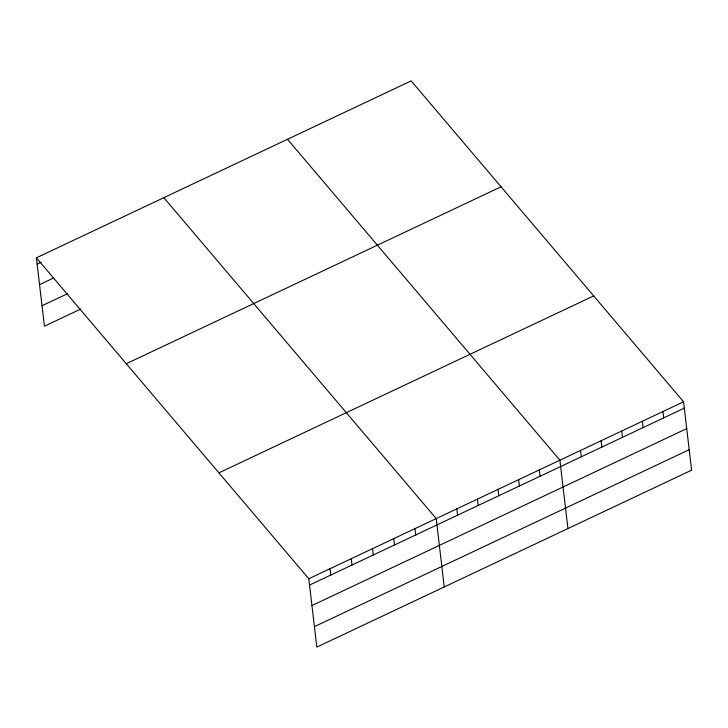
<?xml version="1.0" encoding="UTF-8"?>
<svg xmlns="http://www.w3.org/2000/svg" width="728" height="728" viewBox="0 0 728 728"><rect width="100%" height="100%" fill="white"/><g stroke="black" fill="none" stroke-linecap="round" stroke-linejoin="round"><path stroke-width="1.09" d="M36.4 257.83L411.174 80.899L683.574 401.811L691.6 470.17L316.826 647.101L308.79 578.742L36.4 257.83L44.426 326.19L80.835 309M37.146 264.173L41.187 262.262M39.549 284.639L53.708 277.95M42.024 305.724L67.313 293.784M126.29 363.727L501.064 186.796M218.901 472.845L593.684 295.914M308.79 578.742L683.574 401.811M309.536 585.085L684.311 408.153M311.939 605.55L686.722 428.619M314.423 626.635L689.198 449.704M287.496 139.285L559.896 460.196L567.922 528.555M163.827 197.67L436.218 518.591L444.244 586.941M662.953 411.548L663.699 417.881M642.342 421.275L643.088 427.618M621.73 431.003L622.476 437.346M601.119 440.74L601.865 447.074M580.507 450.468L581.253 456.811M539.284 469.933L540.021 476.267M518.673 479.661L519.41 486.004M498.052 489.389L498.798 495.732M477.441 499.126L478.187 505.46M456.829 508.854L457.575 515.197M414.978 528.61L415.724 534.953M393.739 538.638L394.485 544.981M372.509 548.666L373.255 555.009M351.269 558.695L352.015 565.028M330.03 568.714L330.776 575.056"/></g></svg>
